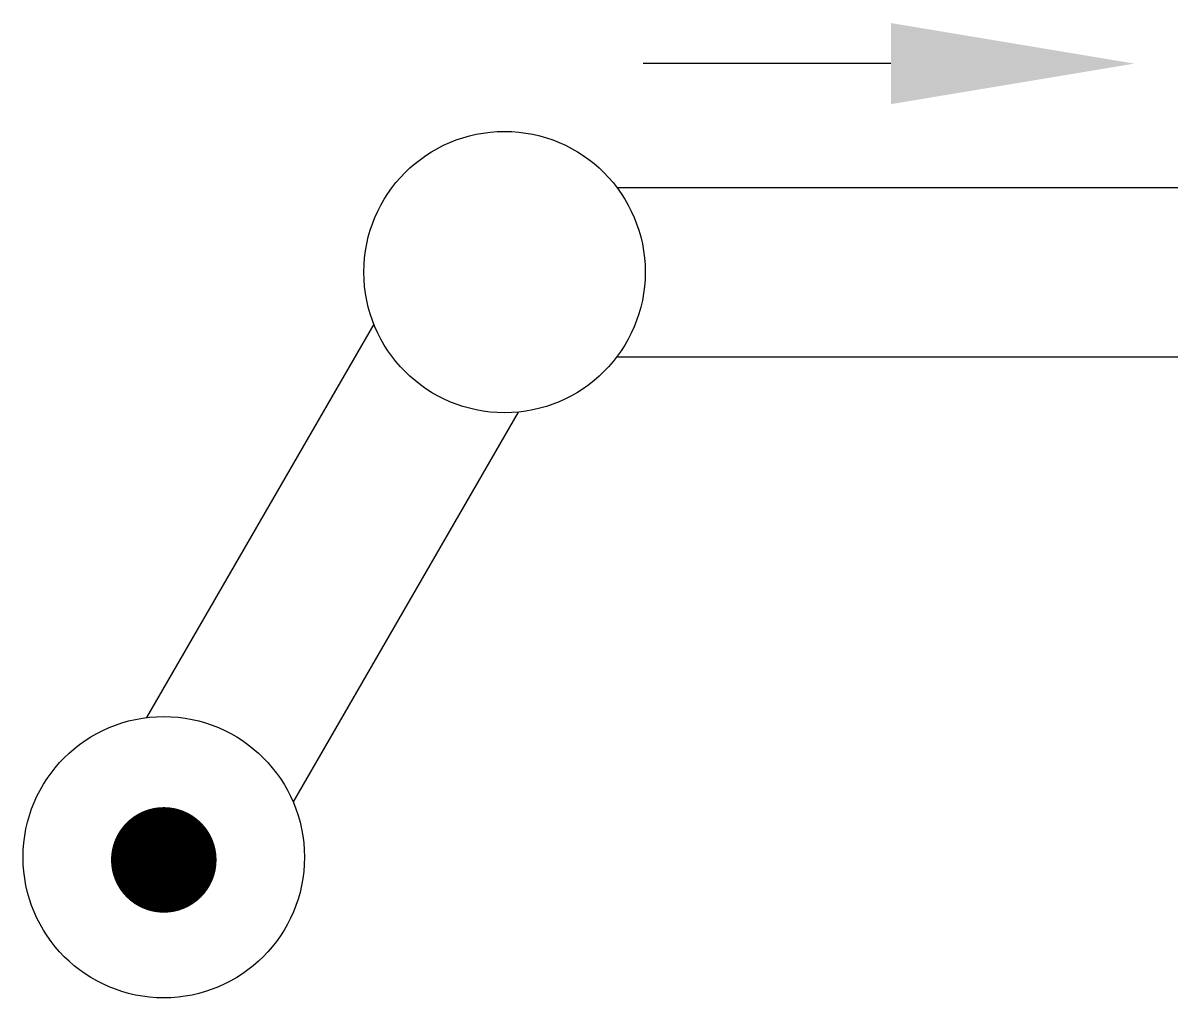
# Model space of a CAD drawing. Extents: x 764.7 to 778.4, y 478.5 to 490.1.
import ezdxf

# ---------------------------------------------------------------- set-up
doc = ezdxf.new("R2010")
doc.units = 0
doc.header["$LTSCALE"] = 5
doc.header["$MEASUREMENT"] = 0
doc.layers.add('11', color=1, linetype='CONTINUOUS')
doc.layers.add('12', color=2, linetype='CONTINUOUS')

msp = doc.modelspace()

# ---------------------------------------------------------------- linework, layer by layer
at = {"layer": '11'}
for p, q in [((774.999, 489.586), (772.067, 489.586)), ((778.396, 488.115), (771.76, 488.115)), ((768.879, 486.503), (766.189, 481.844)), ((771.755, 486.115), (778.396, 486.115)), ((770.586, 485.461), (767.923, 480.848))]:
    msp.add_line(p, q, dxfattribs=at)
at = {"layer": '11', "const_width": 0.625}
msp.add_lwpolyline([(766.081, 480.16, 1), (766.706, 480.16, 1)], format="xyb", close=True, dxfattribs=at)
at = {"layer": '11'}
for centre in [(770.426, 487.118), (766.393, 480.192)]:
    msp.add_circle(centre, 1.665, dxfattribs=at)
at = {"layer": '12'}
msp.add_solid([(774.999, 490.066), (774.999, 489.106), (777.879, 489.586)], dxfattribs=at)

doc.saveas('drawing.dxf')
